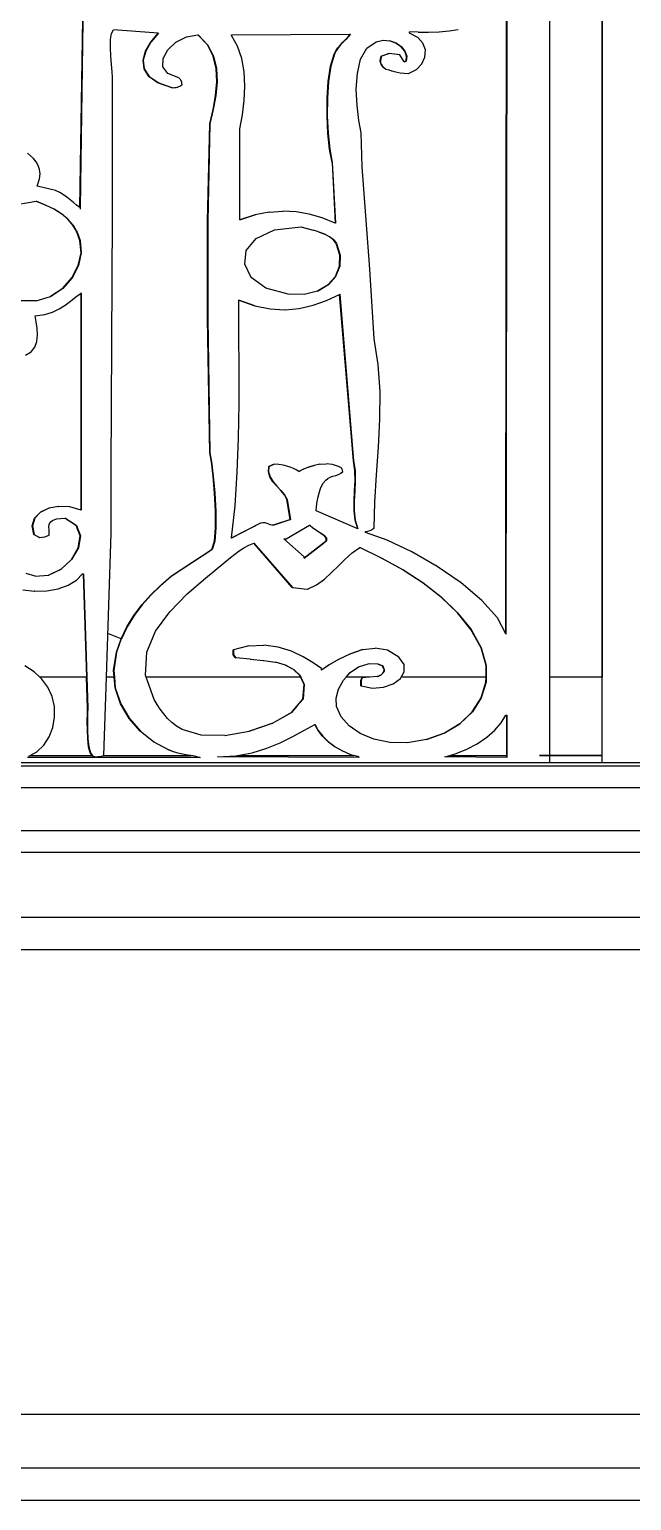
# Model space of a CAD drawing. Header units: inches. Extents: x 1397 to 20304, y -27267 to -746.
# Drawn here: x 13977.86 to 13991.79, y -23766.76 to -23732.72 of the extents above; entities that cross this region are included whole.
import ezdxf

# ---------------------------------------------------------------- set-up
doc = ezdxf.new("R2010")
doc.units = ezdxf.units.IN
doc.header["$LTSCALE"] = 17
doc.header["$MEASUREMENT"] = 0
doc.layers.add('25 BOT BAR', color=12, linetype='Continuous', lineweight=25)

# ---------------------------------------------------------------- blocks, each defined once
blk = doc.blocks.new('A$C99292ed1')
for p, q in [((72.426, 15.371), (72.44, 29.07)), ((72.444, 29.07), (72.431, 15.371)), ((73.436, 2.472), (73.436, 29.081)), ((74.642, 29.081), (74.642, 2.472)), ((74.642, 0.212), (74.642, 29.08)), ((62.57, 16.061), (62.67, 24.31)), ((62.674, 24.311), (62.575, 16.057)), ((63.297, 21.094), (63.344, 21.2)), ((64.381, 21.096), (63.344, 21.2)), ((70.188, 21.096), (70.188, 21.138)), ((70.39, 21.133), (70.188, 21.138)), ((70.39, 21.133), (70.394, 21.133)), ((70.394, 21.133), (70.629, 21.134)), ((70.629, 21.134), (70.872, 21.144)), ((70.872, 21.144), (71.107, 21.168)), ((71.107, 21.168), (71.314, 21.21)), ((63.274, 20.684), (63.276, 20.913)), ((63.276, 20.913), (63.297, 21.094)), ((64.086, 20.577), (64.207, 20.839)), ((64.212, 20.839), (64.091, 20.577)), ((64.207, 20.839), (64.381, 21.096)), ((64.207, 20.839), (64.212, 20.839)), ((64.385, 21.096), (64.212, 20.839)), ((64.381, 21.096), (64.385, 21.096)), ((64.605, 20.619), (64.79, 20.839)), ((64.79, 20.839), (65.03, 20.996)), ((65.03, 20.996), (65.299, 21.054)), ((65.299, 21.054), (65.303, 21.055)), ((65.516, 20.761), (65.299, 21.054)), ((65.303, 21.055), (65.52, 20.761)), ((66.072, 21.055), (68.819, 21.076)), ((66.072, 21.034), (66.072, 21.055)), ((66.215, 20.721), (66.072, 21.034)), ((68.592, 20.761), (68.652, 20.84)), ((68.656, 20.84), (68.597, 20.761)), ((68.652, 20.84), (68.711, 20.918)), ((68.652, 20.84), (68.656, 20.84)), ((68.716, 20.918), (68.656, 20.84)), ((68.711, 20.918), (68.768, 20.995)), ((68.711, 20.918), (68.716, 20.918)), ((68.773, 20.995), (68.716, 20.918)), ((68.768, 20.995), (68.819, 21.076)), ((68.768, 20.995), (68.773, 20.995)), ((68.824, 21.076), (68.773, 20.995)), ((68.819, 21.076), (68.824, 21.076)), ((69.2, 20.663), (69.419, 20.847)), ((69.419, 20.847), (69.584, 20.896)), ((69.584, 20.896), (69.737, 20.88)), ((69.737, 20.88), (69.741, 20.88)), ((69.879, 20.813), (69.737, 20.88)), ((69.741, 20.88), (69.884, 20.813)), ((69.879, 20.813), (69.884, 20.813)), ((69.996, 20.707), (69.879, 20.813)), ((69.884, 20.813), (70.001, 20.707)), ((70.379, 20.979), (70.188, 21.096)), ((70.501, 20.812), (70.379, 20.979)), ((70.557, 20.614), (70.501, 20.812)), ((63.283, 20.434), (63.274, 20.684)), ((63.299, 20.191), (63.283, 20.434)), ((64.03, 20.318), (64.086, 20.577)), ((64.091, 20.577), (64.035, 20.318)), ((64.086, 20.577), (64.091, 20.577)), ((64.497, 20.372), (64.605, 20.619)), ((65.516, 20.761), (65.52, 20.761)), ((65.653, 20.433), (65.516, 20.761)), ((65.52, 20.761), (65.657, 20.433)), ((65.653, 20.433), (65.657, 20.433)), ((65.722, 20.077), (65.653, 20.433)), ((65.657, 20.433), (65.726, 20.077)), ((66.312, 20.366), (66.215, 20.721)), ((68.364, 20.143), (68.447, 20.495)), ((68.452, 20.495), (68.369, 20.143)), ((68.447, 20.495), (68.487, 20.59)), ((68.447, 20.495), (68.452, 20.495)), ((68.491, 20.59), (68.452, 20.495)), ((68.487, 20.59), (68.536, 20.678)), ((68.487, 20.59), (68.491, 20.59)), ((68.541, 20.678), (68.491, 20.59)), ((68.536, 20.678), (68.592, 20.761)), ((68.536, 20.678), (68.541, 20.678)), ((68.597, 20.761), (68.541, 20.678)), ((68.592, 20.761), (68.597, 20.761)), ((69.06, 20.345), (69.2, 20.663)), ((69.52, 20.359), (69.538, 20.433)), ((69.543, 20.433), (69.524, 20.359)), ((69.538, 20.433), (69.712, 20.516)), ((69.538, 20.433), (69.543, 20.433)), ((69.716, 20.515), (69.543, 20.433)), ((69.712, 20.516), (69.716, 20.515)), ((69.717, 20.516), (69.716, 20.515)), ((69.965, 20.474), (69.717, 20.516)), ((70.063, 20.268), (69.965, 20.474)), ((69.996, 20.707), (70.001, 20.707)), ((70.08, 20.576), (69.996, 20.707)), ((70.001, 20.707), (70.085, 20.576)), ((70.08, 20.576), (70.085, 20.576)), ((70.12, 20.432), (70.08, 20.576)), ((70.085, 20.576), (70.125, 20.432)), ((70.109, 20.288), (70.12, 20.432)), ((70.125, 20.432), (70.114, 20.288)), ((70.12, 20.432), (70.125, 20.432)), ((70.548, 20.407), (70.557, 20.614)), ((63.313, 19.981), (63.299, 20.191)), ((64.03, 20.318), (64.035, 20.318)), ((64.052, 20.073), (64.03, 20.318)), ((64.035, 20.318), (64.057, 20.073)), ((64.488, 20.131), (64.497, 20.372)), ((64.6, 19.932), (64.488, 20.131)), ((66.366, 19.979), (66.312, 20.366)), ((68.311, 19.706), (68.364, 20.143)), ((68.369, 20.143), (68.316, 19.706)), ((68.364, 20.143), (68.369, 20.143)), ((68.984, 19.937), (69.06, 20.345)), ((69.512, 20.298), (69.52, 20.359)), ((69.512, 20.298), (69.517, 20.298)), ((69.516, 20.247), (69.512, 20.298)), ((69.516, 20.247), (69.521, 20.247)), ((69.531, 20.2), (69.516, 20.247)), ((69.524, 20.359), (69.517, 20.298)), ((69.517, 20.298), (69.521, 20.247)), ((69.52, 20.359), (69.524, 20.359)), ((69.521, 20.247), (69.536, 20.2)), ((69.531, 20.2), (69.536, 20.2)), ((69.556, 20.156), (69.531, 20.2)), ((69.536, 20.2), (69.561, 20.156)), ((69.556, 20.156), (69.561, 20.156)), ((69.592, 20.11), (69.556, 20.156)), ((69.561, 20.156), (69.597, 20.11)), ((69.592, 20.11), (69.597, 20.11)), ((69.638, 20.059), (69.592, 20.11)), ((69.597, 20.11), (69.642, 20.059)), ((70.063, 20.268), (70.109, 20.288)), ((70.064, 20.267), (70.063, 20.268)), ((70.114, 20.288), (70.064, 20.267)), ((70.109, 20.288), (70.114, 20.288)), ((70.349, 20.047), (70.478, 20.211)), ((70.478, 20.211), (70.548, 20.407)), ((63.319, 19.831), (63.313, 19.981)), ((63.319, 15.787), (63.319, 19.831)), ((64.052, 20.073), (64.057, 20.073)), ((64.163, 19.852), (64.052, 20.073)), ((64.057, 20.073), (64.168, 19.852)), ((64.163, 19.852), (64.168, 19.852)), ((64.376, 19.665), (64.163, 19.852)), ((64.168, 19.852), (64.381, 19.665)), ((64.857, 19.811), (64.6, 19.932)), ((64.877, 19.784), (64.857, 19.811)), ((64.893, 19.761), (64.877, 19.784)), ((64.906, 19.739), (64.893, 19.761)), ((65.722, 20.077), (65.726, 20.077)), ((65.735, 19.698), (65.722, 20.077)), ((65.726, 20.077), (65.74, 19.698)), ((66.384, 19.571), (66.366, 19.979)), ((68.96, 19.478), (68.984, 19.937)), ((69.638, 20.059), (69.642, 20.059)), ((69.642, 20.059), (69.712, 20.036)), ((69.712, 20.036), (69.717, 20.036)), ((69.717, 20.036), (69.777, 20.013)), ((69.777, 20.013), (69.781, 20.013)), ((69.781, 20.013), (69.838, 19.99)), ((69.838, 19.99), (69.843, 19.99)), ((69.843, 19.99), (69.901, 19.969)), ((69.901, 19.969), (69.906, 19.969)), ((69.906, 19.969), (69.972, 19.953)), ((69.972, 19.953), (69.976, 19.953)), ((69.976, 19.953), (70.056, 19.941)), ((70.056, 19.941), (70.06, 19.941)), ((70.06, 19.941), (70.158, 19.935)), ((70.158, 19.935), (70.163, 19.935)), ((70.163, 19.935), (70.349, 20.047)), ((64.376, 19.665), (64.381, 19.665)), ((64.703, 19.52), (64.376, 19.665)), ((64.381, 19.665), (64.707, 19.521)), ((64.707, 19.521), (64.703, 19.52)), ((64.707, 19.521), (64.708, 19.52)), ((64.708, 19.52), (64.757, 19.526)), ((64.757, 19.526), (64.795, 19.534)), ((64.795, 19.534), (64.826, 19.543)), ((64.826, 19.543), (64.853, 19.554)), ((64.853, 19.554), (64.877, 19.568)), ((64.877, 19.568), (64.902, 19.584)), ((64.902, 19.584), (64.931, 19.603)), ((64.916, 19.715), (64.906, 19.739)), ((64.924, 19.687), (64.916, 19.715)), ((64.929, 19.65), (64.924, 19.687)), ((64.931, 19.603), (64.929, 19.65)), ((65.706, 19.302), (65.735, 19.698)), ((65.74, 19.698), (65.711, 19.302)), ((65.735, 19.698), (65.74, 19.698)), ((66.37, 19.155), (66.384, 19.571)), ((68.285, 19.216), (68.311, 19.706)), ((68.316, 19.706), (68.29, 19.216)), ((68.311, 19.706), (68.316, 19.706)), ((68.976, 19.011), (68.96, 19.478)), ((65.647, 18.895), (65.706, 19.302)), ((65.711, 19.302), (65.652, 18.895)), ((65.706, 19.302), (65.711, 19.302)), ((66.33, 18.74), (66.37, 19.155)), ((68.284, 18.705), (68.285, 19.216)), ((68.285, 19.216), (68.29, 19.216)), ((68.29, 19.216), (68.289, 18.705)), ((65.571, 18.483), (65.647, 18.895)), ((65.652, 18.895), (65.576, 18.483)), ((65.647, 18.895), (65.652, 18.895)), ((66.27, 18.338), (66.33, 18.74)), ((69.017, 18.576), (68.976, 19.011)), ((65.521, 15.663), (65.571, 18.483)), ((65.576, 18.483), (65.526, 15.663)), ((65.571, 18.483), (65.576, 18.483)), ((68.284, 18.705), (68.289, 18.705)), ((68.304, 18.205), (68.284, 18.705)), ((68.289, 18.705), (68.309, 18.205)), ((69.072, 18.214), (69.017, 18.576)), ((66.27, 15.706), (66.27, 18.338)), ((68.304, 18.205), (68.309, 18.205)), ((68.343, 17.747), (68.304, 18.205)), ((68.309, 18.205), (68.348, 17.747)), ((69.097, 17.239), (69.072, 18.214)), ((68.398, 17.363), (68.343, 17.747)), ((68.343, 17.747), (68.348, 17.747)), ((68.348, 17.747), (68.403, 17.363)), ((61.429, 17.557), (61.36, 17.633)), ((61.495, 17.473), (61.429, 17.557)), ((61.555, 17.379), (61.495, 17.473)), ((61.604, 17.275), (61.555, 17.379)), ((68.398, 17.363), (68.403, 17.363)), ((68.398, 17.363), (68.472, 15.603)), ((68.403, 17.363), (68.477, 15.601)), ((61.636, 17.158), (61.604, 17.275)), ((61.633, 16.886), (61.647, 17.029)), ((61.647, 17.029), (61.636, 17.158)), ((69.27, 14.273), (69.097, 17.239)), ((61.583, 16.679), (61.633, 16.886)), ((62.005, 16.555), (61.583, 16.679)), ((62.103, 16.496), (62.005, 16.555)), ((62.19, 16.429), (62.103, 16.496)), ((62.269, 16.356), (62.19, 16.429)), ((62.343, 16.28), (62.269, 16.356)), ((60.93, 16.11), (61.555, 16.243)), ((61.555, 16.243), (61.558, 16.244)), ((61.777, 16.129), (61.555, 16.243)), ((61.558, 16.244), (61.781, 16.129)), ((61.973, 16.008), (61.777, 16.129)), ((61.777, 16.129), (61.781, 16.129)), ((61.781, 16.129), (61.978, 16.008)), ((61.973, 16.008), (61.978, 16.008)), ((62.143, 15.875), (61.973, 16.008)), ((61.978, 16.008), (62.148, 15.875)), ((62.417, 16.203), (62.343, 16.28)), ((62.493, 16.128), (62.417, 16.203)), ((62.57, 16.061), (62.493, 16.128)), ((62.575, 16.057), (62.57, 16.061)), ((62.575, 16.057), (62.575, 16.015)), ((62.287, 15.724), (62.143, 15.875)), ((62.143, 15.875), (62.148, 15.875)), ((62.148, 15.875), (62.292, 15.724)), ((62.287, 15.724), (62.292, 15.724)), ((62.406, 15.549), (62.287, 15.724)), ((62.292, 15.724), (62.411, 15.549)), ((63.294, 8.487), (63.319, 15.787)), ((65.521, 15.663), (65.526, 15.663)), ((65.521, 15.371), (65.521, 15.663)), ((65.526, 15.663), (65.526, 15.371)), ((66.62, 15.842), (66.27, 15.704)), ((66.27, 15.706), (66.615, 15.842)), ((66.27, 15.704), (66.27, 15.706)), ((66.615, 15.842), (66.62, 15.842)), ((66.944, 15.925), (66.62, 15.842)), ((66.944, 15.925), (66.949, 15.925)), ((66.949, 15.925), (67.258, 15.955)), ((67.258, 15.955), (67.261, 15.955)), ((67.263, 15.955), (67.261, 15.955)), ((67.567, 15.935), (67.263, 15.955)), ((67.866, 15.867), (67.567, 15.935)), ((68.168, 15.755), (67.866, 15.867)), ((68.472, 15.603), (68.168, 15.755)), ((62.406, 15.549), (62.411, 15.549)), ((62.488, 15.371), (62.406, 15.549)), ((62.411, 15.549), (62.493, 15.371)), ((62.5, 15.344), (62.488, 15.371)), ((62.493, 15.371), (62.488, 15.371)), ((62.493, 15.371), (62.505, 15.344)), ((62.57, 15.103), (62.5, 15.344)), ((62.5, 15.344), (62.505, 15.344)), ((62.505, 15.344), (62.575, 15.103)), ((65.526, 15.371), (65.521, 15.371)), ((65.521, 12.842), (65.521, 15.371)), ((65.526, 15.371), (65.526, 12.842)), ((66.643, 15.166), (67.065, 15.414)), ((67.065, 15.414), (67.683, 15.497)), ((67.683, 15.497), (67.817, 15.448)), ((67.817, 15.448), (67.822, 15.448)), ((67.822, 15.448), (67.959, 15.4)), ((67.959, 15.4), (67.964, 15.4)), ((68.036, 15.371), (67.964, 15.4)), ((68.04, 15.371), (68.036, 15.371)), ((68.098, 15.347), (68.04, 15.371)), ((68.098, 15.347), (68.103, 15.347)), ((68.229, 15.286), (68.098, 15.347)), ((68.103, 15.347), (68.234, 15.286)), ((68.477, 15.601), (68.472, 15.603)), ((72.415, 3.729), (72.426, 15.371)), ((72.431, 15.371), (72.42, 3.718)), ((72.431, 15.371), (72.426, 15.371)), ((62.57, 15.103), (62.575, 15.103)), ((62.596, 14.748), (62.57, 15.103)), ((62.575, 15.103), (62.601, 14.748)), ((66.416, 14.814), (66.643, 15.166)), ((68.229, 15.286), (68.234, 15.286)), ((68.343, 15.214), (68.229, 15.286)), ((68.234, 15.286), (68.348, 15.214)), ((68.435, 15.127), (68.343, 15.214)), ((68.343, 15.214), (68.348, 15.214)), ((68.348, 15.214), (68.439, 15.127)), ((68.497, 15.02), (68.435, 15.127)), ((68.435, 15.127), (68.439, 15.127)), ((68.439, 15.127), (68.502, 15.02)), ((68.58, 14.681), (68.497, 15.02)), ((68.497, 15.02), (68.502, 15.02)), ((68.502, 15.02), (68.585, 14.681)), ((62.531, 14.38), (62.596, 14.748)), ((62.601, 14.748), (62.536, 14.38)), ((62.596, 14.748), (62.601, 14.748)), ((66.38, 14.416), (66.416, 14.814)), ((68.571, 14.357), (68.58, 14.681)), ((68.585, 14.681), (68.576, 14.357)), ((68.58, 14.681), (68.585, 14.681)), ((62.385, 14.026), (62.531, 14.38)), ((62.536, 14.38), (62.389, 14.026)), ((62.531, 14.38), (62.536, 14.38)), ((66.532, 14.032), (66.38, 14.416)), ((68.476, 14.064), (68.571, 14.357)), ((68.576, 14.357), (68.481, 14.064)), ((68.571, 14.357), (68.576, 14.357)), ((62.166, 13.718), (62.385, 14.026)), ((62.389, 14.026), (62.171, 13.718)), ((62.385, 14.026), (62.389, 14.026)), ((66.868, 13.723), (66.532, 14.032)), ((68.303, 13.82), (68.476, 14.064)), ((68.481, 14.064), (68.308, 13.82)), ((68.476, 14.064), (68.481, 14.064)), ((69.266, 14.272), (69.266, 14.271)), ((69.37, 12.262), (69.27, 14.273)), ((61.887, 13.484), (62.166, 13.718)), ((62.171, 13.718), (61.891, 13.484)), ((62.166, 13.718), (62.171, 13.718)), ((67.386, 13.548), (66.868, 13.723)), ((68.059, 13.642), (67.754, 13.545)), ((68.059, 13.642), (68.303, 13.82)), ((68.059, 13.642), (68.063, 13.642)), ((68.308, 13.82), (68.063, 13.642)), ((68.303, 13.82), (68.308, 13.82)), ((61.56, 13.355), (61.187, 13.361)), ((61.56, 13.355), (61.887, 13.484)), ((61.887, 13.484), (61.891, 13.484)), ((62.226, 13.235), (62.349, 13.353)), ((62.349, 13.353), (62.471, 13.473)), ((62.471, 13.473), (62.595, 13.585)), ((62.595, 13.585), (62.6, 13.589)), ((62.595, 7.307), (62.595, 13.585)), ((62.6, 13.589), (62.6, 7.305)), ((66.245, 13.382), (66.616, 13.216)), ((66.245, 13.379), (66.245, 13.382)), ((66.612, 13.216), (66.245, 13.379)), ((66.247, 12.395), (66.245, 13.379)), ((67.754, 13.545), (67.386, 13.548)), ((67.96, 13.23), (68.271, 13.369)), ((68.271, 13.369), (68.572, 13.545)), ((68.572, 13.545), (68.576, 13.548)), ((68.894, 8.736), (68.572, 13.545)), ((68.576, 13.548), (68.898, 8.736)), ((61.534, 12.925), (61.755, 12.965)), ((61.755, 12.965), (61.939, 13.035)), ((61.939, 13.035), (62.092, 13.127)), ((62.092, 13.127), (62.226, 13.235)), ((66.612, 13.216), (66.616, 13.216)), ((66.616, 13.216), (66.966, 13.125)), ((66.966, 13.125), (66.971, 13.125)), ((66.971, 13.125), (67.307, 13.101)), ((67.309, 13.101), (67.307, 13.101)), ((67.309, 13.101), (67.312, 13.101)), ((67.312, 13.101), (67.641, 13.139)), ((67.641, 13.139), (67.96, 13.23)), ((61.559, 12.756), (61.534, 12.925)), ((61.579, 12.568), (61.559, 12.756)), ((65.521, 12.842), (65.526, 12.842)), ((65.571, 8.964), (65.521, 12.842)), ((65.526, 12.842), (65.576, 8.964)), ((61.571, 12.187), (61.586, 12.375)), ((61.586, 12.375), (61.579, 12.568)), ((66.25, 11.395), (66.247, 12.395)), ((69.469, 11.52), (69.37, 12.262)), ((61.442, 11.88), (61.526, 12.019)), ((61.526, 12.019), (61.571, 12.187)), ((61.311, 11.785), (61.442, 11.88)), ((66.249, 10.391), (66.25, 11.395)), ((69.508, 10.74), (69.469, 11.52)), ((69.503, 9.938), (69.508, 10.74)), ((66.237, 9.389), (66.249, 10.391)), ((69.47, 9.127), (69.503, 9.938)), ((66.207, 8.401), (66.237, 9.389)), ((65.571, 8.964), (65.576, 8.964)), ((65.608, 8.699), (65.571, 8.964)), ((65.576, 8.964), (65.613, 8.699)), ((69.426, 8.322), (69.47, 9.127)), ((65.608, 8.699), (65.613, 8.699)), ((65.648, 8.291), (65.608, 8.699)), ((65.613, 8.699), (65.652, 8.291)), ((66.926, 8.41), (66.935, 8.57)), ((66.939, 8.57), (66.931, 8.41)), ((66.935, 8.57), (67.059, 8.633)), ((66.935, 8.57), (66.939, 8.57)), ((67.063, 8.633), (66.939, 8.57)), ((67.059, 8.633), (67.063, 8.633)), ((67.171, 8.623), (67.063, 8.633)), ((67.267, 8.605), (67.171, 8.623)), ((67.354, 8.581), (67.267, 8.605)), ((67.433, 8.55), (67.354, 8.581)), ((67.504, 8.514), (67.433, 8.55)), ((67.571, 8.472), (67.504, 8.514)), ((67.731, 8.487), (67.849, 8.548)), ((67.854, 8.548), (67.736, 8.487)), ((67.849, 8.548), (67.979, 8.6)), ((67.849, 8.548), (67.854, 8.548)), ((67.984, 8.6), (67.854, 8.548)), ((67.979, 8.6), (67.984, 8.6)), ((68.118, 8.636), (67.984, 8.6)), ((68.118, 8.636), (68.123, 8.636)), ((68.123, 8.636), (68.261, 8.648)), ((68.261, 8.648), (68.263, 8.648)), ((68.266, 8.648), (68.263, 8.648)), ((68.41, 8.629), (68.266, 8.648)), ((68.551, 8.57), (68.41, 8.629)), ((68.579, 8.553), (68.551, 8.57)), ((68.599, 8.538), (68.579, 8.553)), ((68.614, 8.523), (68.599, 8.538)), ((68.626, 8.506), (68.614, 8.523)), ((68.894, 8.736), (68.898, 8.736)), ((68.926, 8.449), (68.894, 8.736)), ((68.898, 8.736), (68.931, 8.449)), ((63.294, 6.642), (63.294, 8.487)), ((65.648, 8.291), (65.652, 8.291)), ((65.682, 7.798), (65.648, 8.291)), ((65.652, 8.291), (65.687, 7.798)), ((66.155, 7.434), (66.207, 8.401)), ((66.926, 8.41), (66.931, 8.41)), ((66.963, 8.264), (66.926, 8.41)), ((66.931, 8.41), (66.968, 8.264)), ((66.963, 8.264), (66.968, 8.264)), ((67.032, 8.128), (66.963, 8.264)), ((66.968, 8.264), (67.037, 8.128)), ((67.632, 8.427), (67.571, 8.472)), ((67.632, 8.427), (67.731, 8.487)), ((67.634, 8.425), (67.632, 8.427)), ((67.736, 8.487), (67.634, 8.425)), ((67.731, 8.487), (67.736, 8.487)), ((68.192, 8.081), (68.254, 8.176)), ((68.254, 8.176), (68.302, 8.221)), ((68.302, 8.221), (68.358, 8.255)), ((68.358, 8.255), (68.42, 8.284)), ((68.42, 8.284), (68.484, 8.311)), ((68.484, 8.311), (68.546, 8.341)), ((68.546, 8.341), (68.602, 8.378)), ((68.602, 8.378), (68.651, 8.425)), ((68.634, 8.485), (68.626, 8.506)), ((68.642, 8.459), (68.634, 8.485)), ((68.651, 8.425), (68.642, 8.459)), ((68.926, 8.449), (68.931, 8.449)), ((68.93, 8.155), (68.926, 8.449)), ((68.931, 8.449), (68.935, 8.155)), ((69.387, 7.537), (69.426, 8.322)), ((67.032, 8.128), (67.037, 8.128)), ((67.12, 7.999), (67.032, 8.128)), ((67.037, 8.128), (67.125, 7.999)), ((67.12, 7.999), (67.125, 7.999)), ((67.212, 7.873), (67.12, 7.999)), ((67.125, 7.999), (67.217, 7.873)), ((67.212, 7.873), (67.217, 7.873)), ((67.296, 7.746), (67.212, 7.873)), ((67.217, 7.873), (67.3, 7.746)), ((68.079, 7.695), (68.106, 7.834)), ((68.106, 7.834), (68.143, 7.965)), ((68.143, 7.965), (68.192, 8.081)), ((68.909, 7.567), (68.92, 7.859)), ((68.925, 7.859), (68.913, 7.567)), ((68.92, 7.859), (68.93, 8.155)), ((68.92, 7.859), (68.925, 7.859)), ((68.935, 8.155), (68.925, 7.859)), ((68.93, 8.155), (68.935, 8.155)), ((65.682, 7.798), (65.687, 7.798)), ((65.705, 7.28), (65.682, 7.798)), ((65.687, 7.798), (65.71, 7.28)), ((67.296, 7.746), (67.3, 7.746)), ((67.356, 7.616), (67.296, 7.746)), ((67.3, 7.746), (67.361, 7.616)), ((67.356, 7.616), (67.361, 7.616)), ((67.431, 7.036), (67.356, 7.616)), ((67.361, 7.616), (67.435, 7.036)), ((68.043, 7.414), (68.058, 7.553)), ((68.058, 7.553), (68.079, 7.695)), ((68.908, 7.284), (68.909, 7.567)), ((68.909, 7.567), (68.913, 7.567)), ((68.913, 7.567), (68.913, 7.284)), ((69.37, 6.787), (69.387, 7.537)), ((61.522, 7.071), (61.654, 7.242)), ((61.659, 7.242), (61.526, 7.071)), ((61.654, 7.242), (61.845, 7.359)), ((61.654, 7.242), (61.659, 7.242)), ((61.85, 7.359), (61.659, 7.242)), ((61.845, 7.359), (61.85, 7.359)), ((62.077, 7.415), (61.85, 7.359)), ((62.077, 7.415), (62.082, 7.415)), ((62.338, 7.399), (62.082, 7.415)), ((62.595, 7.307), (62.338, 7.399)), ((62.6, 7.305), (62.595, 7.307)), ((65.705, 7.28), (65.71, 7.28)), ((65.707, 6.796), (65.705, 7.28)), ((65.71, 7.28), (65.712, 6.796)), ((66.072, 6.5), (66.155, 7.434)), ((68.031, 7.285), (68.043, 7.414)), ((68.992, 6.769), (68.031, 7.285)), ((68.908, 7.284), (68.913, 7.284)), ((68.932, 7.015), (68.908, 7.284)), ((68.913, 7.284), (68.937, 7.015)), ((61.466, 6.854), (61.522, 7.071)), ((61.466, 6.854), (61.471, 6.854)), ((61.504, 6.6), (61.466, 6.854)), ((61.526, 7.071), (61.471, 6.854)), ((61.471, 6.854), (61.509, 6.6)), ((61.522, 7.071), (61.526, 7.071)), ((61.852, 6.826), (61.859, 6.894)), ((61.855, 6.75), (61.852, 6.826)), ((61.859, 6.894), (61.885, 6.956)), ((61.885, 6.956), (61.939, 7.01)), ((61.939, 7.01), (62.03, 7.056)), ((62.03, 7.056), (62.223, 7.077)), ((62.483, 6.863), (62.223, 7.077)), ((62.223, 7.077), (62.228, 7.077)), ((62.228, 7.077), (62.488, 6.863)), ((62.483, 6.863), (62.488, 6.863)), ((62.576, 6.56), (62.483, 6.863)), ((62.488, 6.863), (62.581, 6.56)), ((66.741, 6.932), (66.072, 6.496)), ((66.072, 6.5), (66.736, 6.932)), ((66.736, 6.932), (66.741, 6.932)), ((66.797, 6.943), (66.741, 6.932)), ((66.797, 6.943), (66.8, 6.942)), ((66.8, 6.942), (66.802, 6.943)), ((66.853, 6.938), (66.802, 6.943)), ((66.897, 6.923), (66.853, 6.938)), ((66.936, 6.904), (66.897, 6.923)), ((66.971, 6.885), (66.936, 6.904)), ((67.005, 6.872), (66.971, 6.885)), ((67.035, 6.87), (67.005, 6.872)), ((67.035, 6.87), (67.431, 7.036)), ((67.039, 6.87), (67.035, 6.87)), ((67.435, 7.036), (67.039, 6.87)), ((67.336, 6.476), (67.879, 6.868)), ((67.431, 7.036), (67.435, 7.036)), ((67.879, 6.868), (67.882, 6.87)), ((67.949, 6.795), (67.879, 6.868)), ((67.882, 6.87), (67.954, 6.795)), ((68.932, 7.015), (68.937, 7.015)), ((68.992, 6.769), (68.932, 7.015)), ((68.937, 7.015), (68.998, 6.766)), ((61.504, 6.6), (61.509, 6.6)), ((61.628, 6.517), (61.504, 6.6)), ((61.509, 6.6), (61.632, 6.518)), ((61.632, 6.518), (61.628, 6.517)), ((61.628, 6.517), (61.633, 6.517)), ((61.632, 6.518), (61.633, 6.517)), ((61.633, 6.517), (61.757, 6.538)), ((61.757, 6.538), (61.856, 6.579)), ((61.859, 6.668), (61.855, 6.75)), ((61.856, 6.579), (61.859, 6.668)), ((62.529, 6.216), (62.576, 6.56)), ((62.581, 6.56), (62.534, 6.216)), ((62.576, 6.56), (62.581, 6.56)), ((63.182, 2.472), (63.294, 6.642)), ((65.681, 6.404), (65.707, 6.796)), ((65.712, 6.796), (65.686, 6.404)), ((65.707, 6.796), (65.712, 6.796)), ((66.072, 6.496), (66.072, 6.5)), ((67.758, 5.957), (67.287, 6.476)), ((67.287, 6.476), (67.336, 6.476)), ((67.949, 6.795), (67.954, 6.795)), ((68.041, 6.72), (67.949, 6.795)), ((67.954, 6.795), (68.045, 6.72)), ((68.041, 6.72), (68.045, 6.72)), ((68.134, 6.644), (68.041, 6.72)), ((68.045, 6.72), (68.139, 6.644)), ((68.134, 6.644), (68.139, 6.644)), ((68.214, 6.569), (68.134, 6.644)), ((68.139, 6.644), (68.219, 6.569)), ((68.214, 6.569), (68.219, 6.569)), ((68.263, 6.495), (68.214, 6.569)), ((68.219, 6.569), (68.267, 6.495)), ((68.263, 6.495), (68.267, 6.495)), ((68.263, 6.422), (68.263, 6.495)), ((68.267, 6.495), (68.268, 6.422)), ((68.998, 6.766), (68.992, 6.769)), ((69.171, 6.683), (69.218, 6.693)), ((69.171, 6.662), (69.171, 6.683)), ((69.675, 6.439), (69.171, 6.662)), ((69.218, 6.693), (69.252, 6.704)), ((69.252, 6.704), (69.279, 6.715)), ((69.279, 6.715), (69.301, 6.729)), ((69.301, 6.729), (69.321, 6.745)), ((69.321, 6.745), (69.343, 6.764)), ((69.343, 6.764), (69.37, 6.787)), ((62.373, 5.879), (62.529, 6.216)), ((62.534, 6.216), (62.377, 5.879)), ((62.529, 6.216), (62.534, 6.216)), ((64.678, 5.397), (65.62, 6.165)), ((65.625, 6.165), (64.683, 5.397)), ((65.62, 6.165), (65.681, 6.404)), ((65.62, 6.165), (65.625, 6.165)), ((65.686, 6.404), (65.625, 6.165)), ((65.681, 6.404), (65.686, 6.404)), ((66.148, 6.034), (66.252, 6.13)), ((66.252, 6.13), (66.361, 6.218)), ((66.361, 6.218), (66.475, 6.294)), ((66.475, 6.294), (66.589, 6.35)), ((66.589, 6.35), (66.592, 6.351)), ((67.48, 5.066), (66.589, 6.35)), ((66.592, 6.351), (67.485, 5.066)), ((68.204, 6.351), (67.758, 5.916)), ((67.758, 5.92), (68.199, 6.351)), ((68.199, 6.351), (68.263, 6.422)), ((68.199, 6.351), (68.204, 6.351)), ((68.268, 6.422), (68.204, 6.351)), ((68.263, 6.422), (68.268, 6.422)), ((68.864, 6.072), (69.045, 6.225)), ((69.045, 6.225), (69.047, 6.227)), ((69.545, 5.921), (69.045, 6.225)), ((69.047, 6.227), (69.55, 5.921)), ((70.242, 6.102), (69.675, 6.439)), ((62.134, 5.598), (62.373, 5.879)), ((62.377, 5.879), (62.139, 5.598)), ((62.373, 5.879), (62.377, 5.879)), ((65.873, 5.75), (66.049, 5.935)), ((66.049, 5.935), (66.148, 6.034)), ((67.758, 5.92), (67.758, 5.957)), ((67.758, 5.916), (67.758, 5.92)), ((68.545, 5.694), (68.7, 5.89)), ((68.7, 5.89), (68.864, 6.072)), ((70.035, 5.58), (69.545, 5.921)), ((69.545, 5.921), (69.55, 5.921)), ((69.55, 5.921), (70.04, 5.58)), ((70.826, 5.678), (70.242, 6.102)), ((61.534, 5.397), (61.328, 5.475)), ((61.844, 5.422), (62.134, 5.598)), ((62.139, 5.598), (61.848, 5.422)), ((62.134, 5.598), (62.139, 5.598)), ((62.492, 5.282), (62.625, 5.46)), ((62.625, 5.46), (62.645, 5.46)), ((62.645, 5.46), (62.65, 5.46)), ((62.645, 5.46), (62.721, 2.472)), ((62.65, 5.46), (62.749, 1.581)), ((65.476, 5.342), (65.873, 5.75)), ((68.226, 5.311), (68.39, 5.497)), ((68.39, 5.497), (68.545, 5.694)), ((70.035, 5.58), (70.04, 5.58)), ((70.498, 5.203), (70.035, 5.58)), ((70.04, 5.58), (70.503, 5.203)), ((71.381, 5.199), (70.826, 5.678)), ((61.534, 5.397), (61.844, 5.422)), ((61.844, 5.422), (61.848, 5.422)), ((62.067, 5.031), (62.301, 5.137)), ((62.301, 5.137), (62.492, 5.282)), ((64.211, 4.854), (64.436, 5.13)), ((64.441, 5.13), (64.215, 4.854)), ((64.436, 5.13), (64.678, 5.397)), ((64.436, 5.13), (64.441, 5.13)), ((64.683, 5.397), (64.441, 5.13)), ((64.678, 5.397), (64.683, 5.397)), ((65.05, 4.881), (65.476, 5.342)), ((67.832, 5.024), (68.043, 5.149)), ((68.043, 5.149), (68.226, 5.311)), ((70.924, 4.789), (70.498, 5.203)), ((70.498, 5.203), (70.503, 5.203)), ((70.503, 5.203), (70.929, 4.789)), ((71.862, 4.693), (71.381, 5.199)), ((61.249, 5.002), (61.521, 4.958)), ((61.524, 4.958), (61.521, 4.958)), ((61.524, 4.958), (61.525, 4.958)), ((61.525, 4.958), (61.803, 4.969)), ((61.803, 4.969), (62.067, 5.031)), ((64.004, 4.566), (64.211, 4.854)), ((64.215, 4.854), (64.009, 4.566)), ((64.211, 4.854), (64.215, 4.854)), ((64.648, 4.368), (65.05, 4.881)), ((67.48, 5.066), (67.485, 5.066)), ((67.485, 5.066), (67.827, 5.024)), ((67.827, 5.024), (67.832, 5.024)), ((70.924, 4.789), (70.929, 4.789)), ((71.298, 4.338), (70.924, 4.789)), ((70.929, 4.789), (71.303, 4.338)), ((63.819, 4.261), (64.004, 4.566)), ((64.009, 4.566), (63.823, 4.261)), ((64.004, 4.566), (64.009, 4.566)), ((72.224, 4.189), (71.862, 4.693)), ((63.657, 3.934), (63.819, 4.261)), ((63.823, 4.261), (63.662, 3.934)), ((63.819, 4.261), (63.823, 4.261)), ((64.319, 3.805), (64.648, 4.368)), ((71.298, 4.338), (71.303, 4.338)), ((71.609, 3.85), (71.298, 4.338)), ((71.303, 4.338), (71.614, 3.85)), ((72.415, 3.729), (72.224, 4.189)), ((63.523, 3.588), (63.657, 3.934)), ((63.662, 3.934), (63.527, 3.586)), ((63.657, 3.934), (63.662, 3.934)), ((64.115, 3.193), (64.319, 3.805)), ((71.609, 3.85), (71.614, 3.85)), ((71.845, 3.323), (71.609, 3.85)), ((71.614, 3.85), (71.849, 3.323)), ((63.523, 3.588), (63.216, 3.735)), ((63.414, 3.199), (63.521, 3.582)), ((63.526, 3.582), (63.418, 3.199)), ((63.521, 3.582), (63.523, 3.588)), ((63.521, 3.582), (63.526, 3.582)), ((63.527, 3.586), (63.523, 3.588)), ((63.527, 3.586), (63.526, 3.582)), ((72.42, 3.718), (72.415, 3.729)), ((63.346, 2.67), (63.414, 3.199)), ((63.418, 3.199), (63.35, 2.67)), ((63.414, 3.199), (63.418, 3.199)), ((64.087, 2.535), (64.115, 3.193)), ((66.116, 3.261), (66.121, 3.261)), ((66.116, 3.116), (66.116, 3.261)), ((66.116, 3.116), (66.121, 3.116)), ((66.166, 3.033), (66.116, 3.116)), ((66.472, 3.381), (66.121, 3.261)), ((66.121, 3.261), (66.121, 3.116)), ((66.121, 3.116), (66.171, 3.033)), ((66.472, 3.381), (66.477, 3.381)), ((66.477, 3.381), (66.818, 3.4)), ((66.818, 3.4), (66.82, 3.4)), ((66.823, 3.4), (66.82, 3.4)), ((67.153, 3.34), (66.823, 3.4)), ((67.458, 3.222), (67.153, 3.34)), ((67.731, 3.065), (67.458, 3.222)), ((67.966, 2.892), (67.731, 3.065)), ((68.557, 2.996), (68.82, 3.154)), ((68.825, 3.154), (68.561, 2.996)), ((68.82, 3.154), (69.104, 3.271)), ((68.82, 3.154), (68.825, 3.154)), ((69.109, 3.271), (68.825, 3.154)), ((69.104, 3.271), (69.109, 3.271)), ((69.109, 3.271), (69.394, 3.314)), ((69.394, 3.314), (69.396, 3.313)), ((69.396, 3.313), (69.399, 3.314)), ((69.681, 3.252), (69.399, 3.314)), ((69.94, 3.054), (69.681, 3.252)), ((71.962, 2.816), (71.845, 3.323)), ((71.845, 3.323), (71.849, 3.323)), ((71.849, 3.323), (71.966, 2.816)), ((61.51, 2.626), (61.296, 2.806)), ((66.166, 3.033), (66.171, 3.033)), ((66.508, 2.997), (66.171, 3.033)), ((66.508, 2.997), (66.513, 2.997)), ((66.513, 2.997), (66.816, 2.96)), ((66.816, 2.96), (66.821, 2.96)), ((66.821, 2.96), (67.087, 2.908)), ((67.087, 2.908), (67.092, 2.908)), ((67.319, 2.826), (67.092, 2.908)), ((67.319, 2.826), (67.323, 2.826)), ((67.508, 2.701), (67.319, 2.826)), ((67.323, 2.826), (67.513, 2.701)), ((68.155, 2.722), (67.966, 2.892)), ((68.333, 2.828), (68.155, 2.681)), ((68.155, 2.685), (68.328, 2.828)), ((68.328, 2.828), (68.557, 2.996)), ((68.328, 2.828), (68.333, 2.828)), ((68.561, 2.996), (68.333, 2.828)), ((68.557, 2.996), (68.561, 2.996)), ((68.819, 2.61), (69.013, 2.778)), ((69.013, 2.778), (69.232, 2.864)), ((69.464, 2.846), (69.232, 2.864)), ((69.563, 2.805), (69.464, 2.846)), ((69.464, 2.846), (69.469, 2.846)), ((69.469, 2.846), (69.568, 2.805)), ((69.563, 2.805), (69.568, 2.805)), ((69.575, 2.775), (69.563, 2.805)), ((69.568, 2.805), (69.58, 2.775)), ((69.575, 2.775), (69.58, 2.775)), ((69.586, 2.749), (69.575, 2.775)), ((69.58, 2.775), (69.59, 2.749)), ((69.586, 2.749), (69.59, 2.749)), ((69.595, 2.724), (69.586, 2.749)), ((69.59, 2.749), (69.599, 2.724)), ((69.595, 2.724), (69.599, 2.724)), ((69.601, 2.7), (69.595, 2.724)), ((69.599, 2.724), (69.605, 2.7)), ((70.063, 2.837), (69.94, 3.054)), ((70.068, 2.625), (70.063, 2.837)), ((71.959, 2.472), (71.962, 2.816)), ((71.962, 2.816), (71.966, 2.816)), ((71.966, 2.816), (71.964, 2.472)), ((61.643, 2.472), (61.51, 2.626)), ((62.721, 2.472), (61.643, 2.472)), ((61.689, 2.419), (61.643, 2.472)), ((61.831, 2.182), (61.689, 2.419)), ((62.744, 1.581), (62.721, 2.472)), ((63.121, 0.213), (63.182, 2.472)), ((63.36, 2.472), (63.182, 2.472)), ((63.346, 2.67), (63.35, 2.67)), ((63.36, 2.472), (63.346, 2.67)), ((63.35, 2.67), (63.365, 2.472)), ((63.365, 2.472), (63.36, 2.472)), ((63.382, 2.168), (63.36, 2.472)), ((63.365, 2.472), (63.386, 2.168)), ((64.104, 2.472), (64.087, 2.535)), ((67.672, 2.472), (64.104, 2.472)), ((64.286, 1.83), (64.104, 2.472)), ((67.508, 2.701), (67.513, 2.701)), ((67.654, 2.519), (67.508, 2.701)), ((67.513, 2.701), (67.659, 2.519)), ((67.654, 2.519), (67.659, 2.519)), ((67.672, 2.472), (67.654, 2.519)), ((67.659, 2.519), (67.677, 2.472)), ((67.677, 2.472), (67.672, 2.472)), ((67.753, 2.266), (67.672, 2.472)), ((67.677, 2.472), (67.758, 2.266)), ((68.155, 2.685), (68.155, 2.722)), ((68.155, 2.681), (68.155, 2.685)), ((68.549, 2.131), (68.661, 2.386)), ((68.661, 2.386), (68.722, 2.472)), ((68.722, 2.472), (68.819, 2.61)), ((69.26, 2.472), (68.722, 2.472)), ((69.067, 2.39), (69.092, 2.452)), ((69.067, 2.39), (69.072, 2.39)), ((69.067, 2.224), (69.067, 2.39)), ((69.097, 2.452), (69.072, 2.39)), ((69.072, 2.39), (69.072, 2.224)), ((69.092, 2.452), (69.097, 2.452)), ((69.26, 2.472), (69.097, 2.452)), ((69.264, 2.472), (69.26, 2.472)), ((69.439, 2.494), (69.264, 2.472)), ((69.439, 2.494), (69.474, 2.508)), ((69.439, 2.494), (69.444, 2.494)), ((69.478, 2.508), (69.444, 2.494)), ((69.474, 2.508), (69.501, 2.521)), ((69.474, 2.508), (69.478, 2.508)), ((69.506, 2.521), (69.478, 2.508)), ((69.501, 2.521), (69.523, 2.534)), ((69.501, 2.521), (69.506, 2.521)), ((69.527, 2.534), (69.506, 2.521)), ((69.523, 2.534), (69.54, 2.549)), ((69.523, 2.534), (69.527, 2.534)), ((69.545, 2.549), (69.527, 2.534)), ((69.54, 2.549), (69.556, 2.567)), ((69.54, 2.549), (69.545, 2.549)), ((69.561, 2.567), (69.545, 2.549)), ((69.556, 2.567), (69.572, 2.589)), ((69.556, 2.567), (69.561, 2.567)), ((69.576, 2.589), (69.561, 2.567)), ((69.572, 2.589), (69.588, 2.618)), ((69.572, 2.589), (69.576, 2.589)), ((69.593, 2.618), (69.576, 2.589)), ((69.588, 2.618), (69.598, 2.648)), ((69.588, 2.618), (69.593, 2.618)), ((69.603, 2.648), (69.593, 2.618)), ((69.598, 2.648), (69.602, 2.675)), ((69.598, 2.648), (69.603, 2.648)), ((69.601, 2.7), (69.605, 2.7)), ((69.602, 2.675), (69.601, 2.7)), ((69.602, 2.675), (69.607, 2.675)), ((69.607, 2.675), (69.603, 2.648)), ((69.605, 2.7), (69.607, 2.675)), ((69.812, 2.283), (69.978, 2.434)), ((69.978, 2.434), (69.996, 2.472)), ((69.996, 2.472), (70.068, 2.625)), ((71.959, 2.472), (69.996, 2.472)), ((71.958, 2.33), (71.959, 2.472)), ((71.964, 2.472), (71.959, 2.472)), ((71.964, 2.472), (71.962, 2.33)), ((74.642, 2.472), (73.436, 2.472)), ((73.436, 0.213), (73.436, 2.472)), ((74.642, 0.213), (74.642, 2.472)), ((61.93, 1.913), (61.831, 2.182)), ((63.382, 2.168), (63.386, 2.168)), ((63.507, 1.701), (63.382, 2.168)), ((63.386, 2.168), (63.512, 1.701)), ((67.725, 1.838), (67.753, 2.266)), ((67.758, 2.266), (67.73, 1.838)), ((67.753, 2.266), (67.758, 2.266)), ((68.492, 1.868), (68.549, 2.131)), ((69.067, 2.224), (69.072, 2.224)), ((69.072, 2.224), (69.333, 2.161)), ((69.337, 2.161), (69.333, 2.161)), ((69.337, 2.161), (69.338, 2.161)), ((69.338, 2.161), (69.592, 2.186)), ((69.592, 2.186), (69.812, 2.283)), ((71.846, 1.878), (71.958, 2.33)), ((71.962, 2.33), (71.85, 1.878)), ((71.958, 2.33), (71.962, 2.33)), ((61.981, 1.623), (61.93, 1.913)), ((64.354, 1.687), (64.286, 1.83)), ((67.589, 1.642), (67.725, 1.838)), ((67.73, 1.838), (67.592, 1.641)), ((67.725, 1.838), (67.73, 1.838)), ((68.502, 1.623), (68.492, 1.868)), ((71.639, 1.474), (71.846, 1.878)), ((71.85, 1.878), (71.643, 1.474)), ((71.846, 1.878), (71.85, 1.878)), ((61.983, 1.321), (61.981, 1.623)), ((62.74, 1.198), (62.743, 1.419)), ((62.743, 1.419), (62.744, 1.581)), ((62.743, 1.419), (62.747, 1.419)), ((62.744, 1.581), (62.749, 1.581)), ((62.747, 1.419), (62.745, 1.198)), ((62.749, 1.581), (62.747, 1.419)), ((63.507, 1.701), (63.512, 1.701)), ((63.707, 1.28), (63.507, 1.701)), ((63.512, 1.701), (63.712, 1.28)), ((64.427, 1.546), (64.354, 1.687)), ((64.506, 1.41), (64.427, 1.546)), ((64.595, 1.281), (64.506, 1.41)), ((67.023, 1.141), (67.459, 1.456)), ((67.464, 1.456), (67.028, 1.141)), ((67.459, 1.456), (67.589, 1.642)), ((67.459, 1.456), (67.464, 1.456)), ((67.592, 1.641), (67.464, 1.456)), ((67.592, 1.641), (67.589, 1.642)), ((68.607, 1.328), (68.502, 1.623)), ((71.35, 1.129), (71.639, 1.474)), ((71.643, 1.474), (71.355, 1.129)), ((71.639, 1.474), (71.643, 1.474)), ((72.313, 1.155), (72.42, 1.374)), ((72.42, 1.374), (72.44, 1.374)), ((72.44, 1.374), (72.444, 1.374)), ((72.44, 0.213), (72.44, 1.374)), ((72.444, 1.374), (72.444, 0.213)), ((61.856, 0.744), (61.94, 1.022)), ((61.94, 1.022), (61.983, 1.321)), ((62.741, 0.946), (62.74, 1.198)), ((62.74, 1.198), (62.745, 1.198)), ((62.745, 1.198), (62.746, 0.946)), ((63.707, 1.28), (63.712, 1.28)), ((63.966, 0.913), (63.707, 1.28)), ((63.712, 1.28), (63.971, 0.913)), ((64.694, 1.161), (64.595, 1.281)), ((64.805, 1.053), (64.694, 1.161)), ((64.931, 0.959), (64.805, 1.053)), ((66.485, 0.912), (67.023, 1.141)), ((67.028, 1.141), (66.49, 0.912)), ((67.023, 1.141), (67.028, 1.141)), ((67.747, 0.93), (68.002, 1.102)), ((68.002, 1.102), (68.006, 1.104)), ((68.076, 0.932), (68.002, 1.102)), ((68.006, 1.104), (68.081, 0.932)), ((68.793, 1.063), (68.607, 1.328)), ((69.05, 0.841), (68.793, 1.063)), ((70.993, 0.857), (71.35, 1.129)), ((71.355, 1.129), (70.997, 0.857)), ((71.35, 1.129), (71.355, 1.129)), ((72.162, 0.941), (72.313, 1.155)), ((61.733, 0.503), (61.856, 0.744)), ((62.741, 0.946), (62.746, 0.946)), ((62.75, 0.69), (62.741, 0.946)), ((62.746, 0.946), (62.754, 0.69)), ((62.771, 0.461), (62.75, 0.69)), ((62.75, 0.69), (62.754, 0.69)), ((62.754, 0.69), (62.776, 0.461)), ((63.966, 0.913), (63.971, 0.913)), ((64.27, 0.609), (63.966, 0.913)), ((63.971, 0.913), (64.275, 0.609)), ((65.374, 0.8), (64.931, 0.959)), ((65.916, 0.792), (65.374, 0.8)), ((65.916, 0.792), (66.485, 0.912)), ((66.485, 0.912), (66.49, 0.912)), ((67.197, 0.574), (67.48, 0.749)), ((67.48, 0.749), (67.747, 0.93)), ((68.076, 0.932), (68.081, 0.932)), ((68.181, 0.764), (68.076, 0.932)), ((68.081, 0.932), (68.186, 0.764)), ((68.181, 0.764), (68.186, 0.764)), ((68.311, 0.607), (68.181, 0.764)), ((68.186, 0.764), (68.316, 0.607)), ((69.368, 0.677), (69.05, 0.841)), ((70.58, 0.669), (70.993, 0.857)), ((70.997, 0.857), (70.585, 0.669)), ((70.993, 0.857), (70.997, 0.857)), ((71.758, 0.551), (71.975, 0.737)), ((71.975, 0.737), (72.162, 0.941)), ((61.575, 0.313), (61.733, 0.503)), ((62.771, 0.461), (62.776, 0.461)), ((62.809, 0.285), (62.771, 0.461)), ((62.776, 0.461), (62.814, 0.285)), ((64.27, 0.609), (64.275, 0.609)), ((64.604, 0.379), (64.27, 0.609)), ((64.275, 0.609), (64.609, 0.379)), ((64.604, 0.379), (64.609, 0.379)), ((64.7, 0.332), (64.604, 0.379)), ((64.609, 0.379), (64.705, 0.332)), ((66.551, 0.289), (66.89, 0.417)), ((66.89, 0.417), (67.197, 0.574)), ((68.463, 0.464), (68.311, 0.607)), ((68.311, 0.607), (68.316, 0.607)), ((68.316, 0.607), (68.468, 0.464)), ((68.463, 0.464), (68.468, 0.464)), ((68.634, 0.341), (68.463, 0.464)), ((68.468, 0.464), (68.639, 0.341)), ((68.634, 0.341), (68.639, 0.341)), ((68.82, 0.242), (68.634, 0.341)), ((68.639, 0.341), (68.825, 0.242)), ((69.737, 0.585), (69.368, 0.677)), ((70.146, 0.577), (69.737, 0.585)), ((70.58, 0.669), (70.146, 0.577)), ((70.58, 0.669), (70.585, 0.669)), ((71.266, 0.262), (71.519, 0.391)), ((71.519, 0.391), (71.758, 0.551)), ((73.436, 0), (39.216, 0)), ((65.348, 0.15), (61.36, 0.15)), ((61.385, 0.192), (61.417, 0.213)), ((61.417, 0.213), (61.575, 0.313)), ((61.417, 0.213), (62.855, 0.213)), ((62.809, 0.285), (62.814, 0.285)), ((62.855, 0.213), (62.809, 0.285)), ((62.814, 0.285), (62.86, 0.213)), ((62.855, 0.213), (62.86, 0.213)), ((62.868, 0.192), (62.855, 0.213)), ((62.86, 0.213), (62.873, 0.192)), ((62.868, 0.192), (62.873, 0.192)), ((62.873, 0.192), (62.908, 0.18)), ((62.908, 0.18), (62.913, 0.18)), ((62.913, 0.18), (62.946, 0.175)), ((62.946, 0.175), (62.951, 0.175)), ((62.951, 0.175), (62.988, 0.176)), ((62.988, 0.176), (63.023, 0.18)), ((63.023, 0.18), (63.057, 0.189)), ((63.057, 0.189), (63.089, 0.2)), ((63.089, 0.2), (63.121, 0.213)), ((63.121, 0.213), (65.131, 0.213)), ((64.7, 0.332), (64.705, 0.332)), ((64.705, 0.332), (64.8, 0.296)), ((64.8, 0.296), (64.805, 0.296)), ((64.805, 0.296), (64.903, 0.267)), ((64.903, 0.267), (64.908, 0.267)), ((64.908, 0.267), (65.01, 0.241)), ((65.01, 0.241), (65.015, 0.241)), ((65.015, 0.241), (65.119, 0.216)), ((65.119, 0.216), (65.124, 0.216)), ((65.124, 0.216), (65.131, 0.213)), ((65.131, 0.213), (65.136, 0.213)), ((65.232, 0.187), (65.136, 0.213)), ((65.232, 0.187), (65.237, 0.187)), ((65.237, 0.187), (65.348, 0.15)), ((65.348, 0.15), (65.352, 0.15)), ((65.749, 0.171), (66.174, 0.203)), ((69.018, 0.151), (65.749, 0.171)), ((66.174, 0.203), (66.215, 0.213)), ((66.215, 0.213), (66.551, 0.289)), ((66.215, 0.213), (68.901, 0.213)), ((68.82, 0.242), (68.825, 0.242)), ((68.825, 0.242), (68.901, 0.213)), ((68.901, 0.213), (68.906, 0.213)), ((69.018, 0.171), (68.906, 0.213)), ((69.018, 0.151), (69.018, 0.171)), ((69.018, 0.171), (69.022, 0.171)), ((69.022, 0.15), (69.018, 0.151)), ((69.022, 0.171), (69.022, 0.15)), ((71.006, 0.171), (71.126, 0.213)), ((72.44, 0.151), (71.006, 0.171)), ((71.126, 0.213), (71.266, 0.262)), ((71.126, 0.213), (72.44, 0.213)), ((72.44, 0.213), (72.444, 0.213)), ((72.44, 0.151), (72.44, 0.213)), ((72.444, 0.15), (72.44, 0.151)), ((72.444, 0.213), (72.444, 0.15)), ((74.642, 0.213), (73.192, 0.212)), ((73.192, 0.212), (73.192, 0.212)), ((73.192, 0.212), (74.642, 0.212)), ((73.436, 0.213), (74.642, 0.213)), ((73.436, 0), (73.436, 0.213)), ((74.642, 0), (73.436, 0)), ((74.642, 0), (74.642, 0.212)), ((108.862, 0), (74.642, 0))]:
    blk.add_line(p, q)
at = {"layer": '25 BOT BAR'}
blk.add_line((148.015, 0), (0.015, 0), dxfattribs=at)

msp = doc.modelspace()

# ---------------------------------------------------------------- linework, layer by layer
at = {"layer": '25 BOT BAR'}
for p, q in [((13916.475, -23749.759), (14064.475, -23749.759)), ((13914.975, -23750.259), (14065.975, -23750.259)), ((13915.475, -23751.259), (14065.475, -23751.259)), ((13915.475, -23751.759), (14065.475, -23751.759)), ((13916.475, -23753.259), (14064.475, -23753.259)), ((13916.475, -23754.009), (14064.475, -23754.009)), ((13841.234, -23764.759), (14086.971, -23764.759)), ((13841.234, -23764.759), (14086.971, -23764.759)), ((14070.475, -23766.01), (13910.475, -23766.009)), ((14068.917, -23766.76), (13911.289, -23766.759))]:
    msp.add_line(p, q, dxfattribs=at)

# ---------------------------------------------------------------- block references
at = {"layer": '25 BOT BAR', "yscale": 0.8}
msp.add_blockref('A$C99292ed1', (13916.461, -23749.687), dxfattribs=at)

doc.saveas('drawing.dxf')
